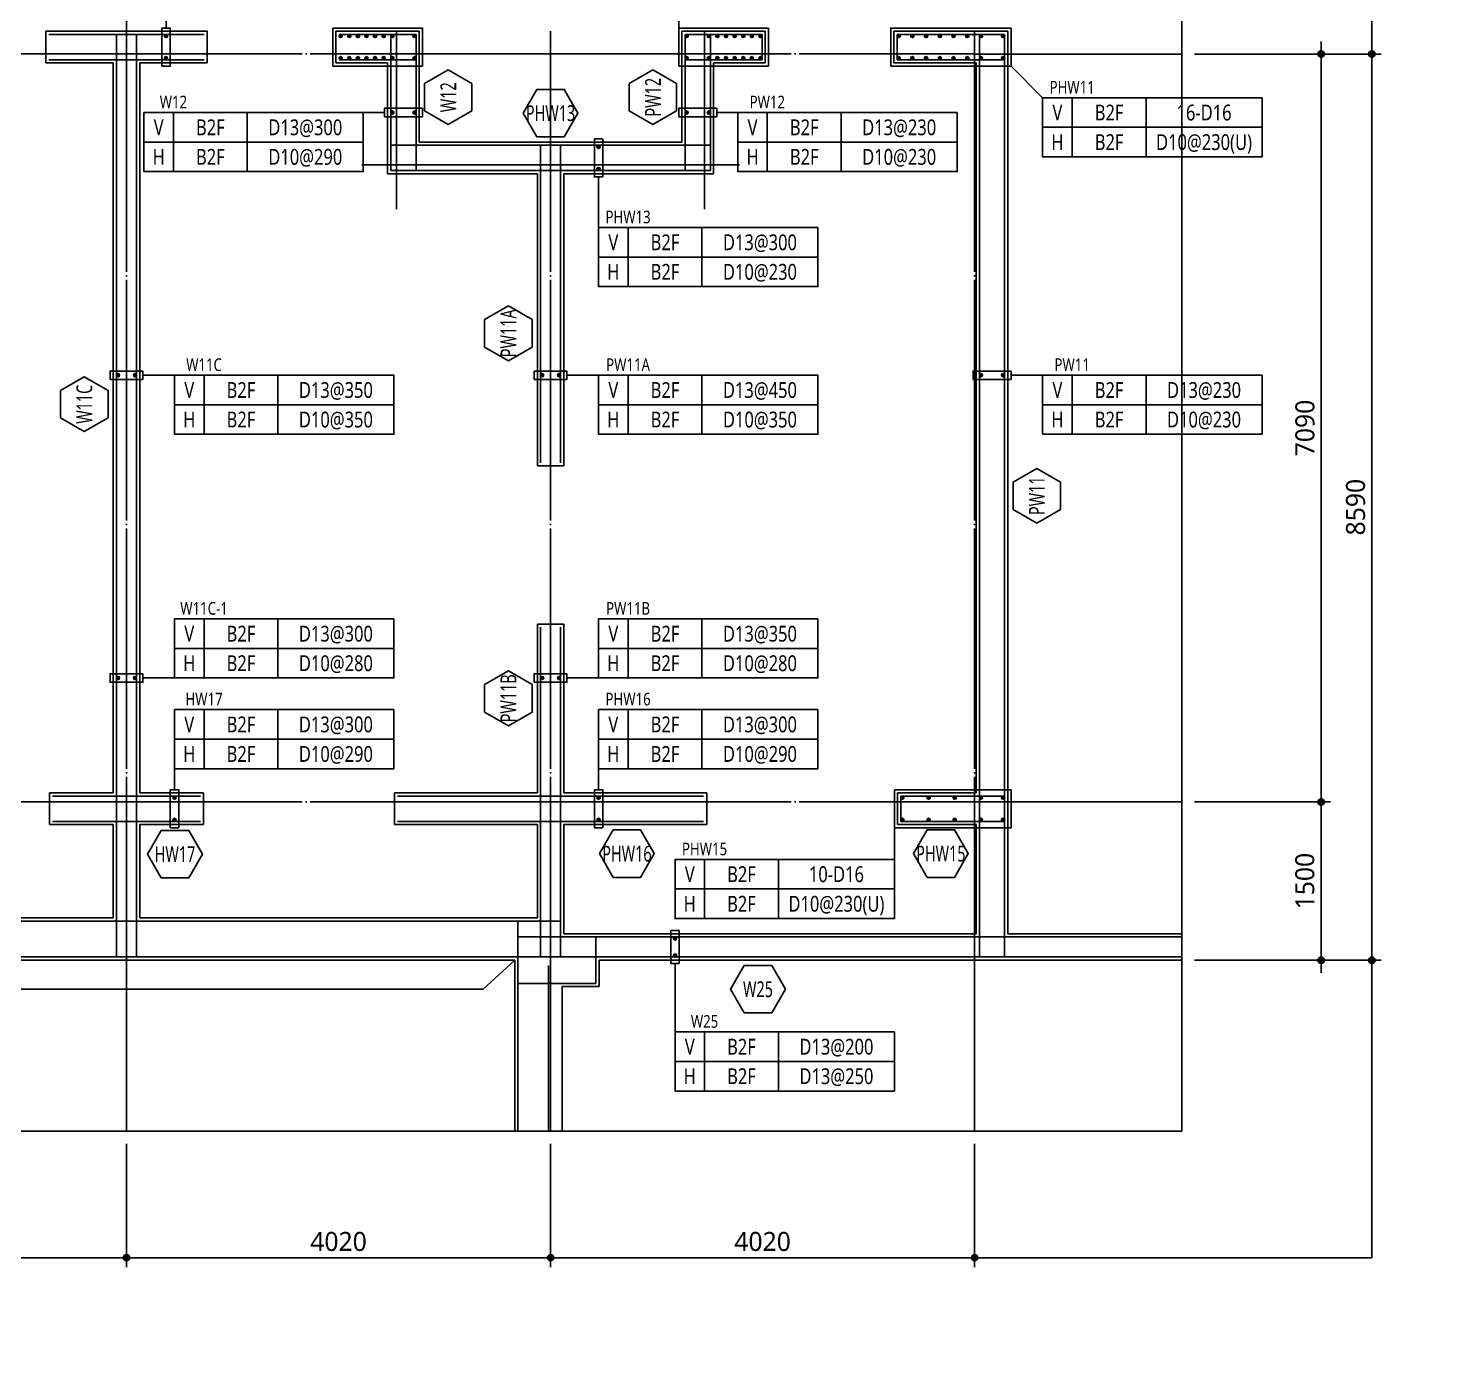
# Model space of a CAD drawing. Header units: millimetres. Extents: x 317501 to 814054, y -400799 to -14117.
# Drawn here: x 342548 to 355893, y -345417 to -332870 of the extents above; entities that cross this region are included whole.
import ezdxf
from ezdxf.enums import TextEntityAlignment as Align
from ezdxf.xclip import XClip

# ---------------------------------------------------------------- set-up
doc = ezdxf.new("R2010")
doc.units = ezdxf.units.MM
doc.header["$LTSCALE"] = 38
doc.header["$XCLIPFRAME"] = 0
doc.linetypes.add('CEN', pattern=[62, 60, -1, 0, -1])
doc.linetypes.add('XS-벽체$0$CEN', pattern=[62, 60, -1, 0, -1])
doc.layers.get('Defpoints').update_dxf_attribs({"color": 145})
for name, color, linetype in [('BAR', 2, 'Continuous'), ('BARR', 1, 'Continuous'), ('BOX', 7, 'Continuous'), ('CEN', 1, 'CEN'), ('DIM', 7, 'Continuous'), ('LEADER', 7, 'Continuous'), ('M', 7, 'Continuous'), ('NAME-W', 4, 'Continuous'), ('TEXT-배근', 3, 'Continuous'), ('XS-벽체$0$BAR', 3, 'Continuous'), ('XS-벽체$0$CEN', 1, 'XS-벽체$0$CEN'), ('XS-벽체$0$WALL', 4, 'Continuous')]:
    doc.layers.add(name, color=color, linetype=linetype)
doc.layers.add('DEFPOINT', color=144, linetype='Continuous', plot=False)
doc.styles.add('맑은고딕', font='malgun.ttf')
doc.dimstyles.new('DIM_60', dxfattribs={"dimscale": 60, "dimtxt": 3, "dimasz": 1, "dimexe": 1.5, "dimexo": 2, "dimgap": 1, "dimtad": 1, "dimdec": 0, "dimzin": 0, "dimdsep": 46, "dimtxsty": '맑은고딕', "dimblk1": 'DIMDOT', "dimblk2": 'DIMDOT', "dimsah": 1, "dimcen": 0.09, "dimdle": 2, "dimclrd": 7, "dimclre": 7, "dimclrt": 3, "dimadec": 0, "dimazin": 0, "dimtfac": 1, "dimtdec": 0, "dimtix": 1, "dimtmove": 2, "dimatfit": 3, "dimldrblk": 'DIMDOT', "dimfxl": 0, "dimtolj": 1, "dimtzin": 0, "dimarcsym": 0})

# ---------------------------------------------------------------- blocks, each defined once
blk = doc.blocks.new('XS-벽체', base_point=(1093553, 0))
at = {"layer": 'XS-벽체$0$BAR'}
for p, q in [((40976, 450313), (41711, 450313)), ((41616, 450313), (41616, 441568)), ((42446, 450313), (41711, 450313)), ((41806, 450313), (41806, 441568)), ((44456, 450313), (43726, 450313)), ((44216, 450313), (44216, 449023)), ((44456, 450313), (44456, 449023)), ((47006, 450313), (47736, 450313)), ((47006, 450313), (47006, 449023)), ((47246, 450313), (47246, 449023)), ((49016, 450313), (50036, 450313)), ((49796, 450313), (49796, 441568)), ((50036, 450313), (50036, 441568)), ((367867, 418097), (367867, 450208)), ((40976, 450073), (41711, 450073)), ((42446, 450073), (41711, 450073)), ((44456, 450073), (43726, 450073)), ((47006, 450073), (47736, 450073)), ((49016, 450073), (50036, 450073)), ((367677, 418097), (367677, 449938)), ((45731, 449263), (44216, 449263)), ((45636, 446253), (45636, 449263)), ((45731, 449263), (47246, 449263)), ((45826, 446253), (45826, 449263)), ((45731, 449023), (44216, 449023)), ((45731, 449023), (47246, 449023)), ((45636, 444693), (45636, 441568)), ((45826, 444693), (45826, 441568)), ((41711, 443093), (41011, 443093)), ((41711, 443093), (42411, 443093)), ((44281, 443093), (45731, 443093)), ((47181, 443093), (45731, 443093)), ((50036, 443093), (49051, 443093)), ((41711, 442853), (41011, 442853)), ((41711, 442853), (42411, 442853)), ((44281, 442853), (45731, 442853)), ((47181, 442853), (45731, 442853)), ((50036, 442853), (49051, 442853)), ((33401, 441908), (45826, 441908)), ((45421, 441908), (45421, 429669)), ((45421, 441758), (52066, 441758)), ((46161, 441318), (46161, 441758)), ((33401, 441568), (61261, 441568)), ((45711, 441488), (45711, 437838)), ((45421, 441318), (46161, 441318))]:
    blk.add_line(p, q, dxfattribs=at)
at = {"layer": 'XS-벽체$0$CEN'}
for p, q in [((41711, 450343), (41711, 441538)), ((41711, 450343), (41711, 441538)), ((44271, 450343), (44271, 448658)), ((45731, 450343), (45731, 441538)), ((45731, 450343), (45731, 441538)), ((47191, 450343), (47191, 448658)), ((49751, 450343), (49751, 441538)), ((37691, 450128), (41711, 450128)), ((45731, 450128), (41711, 450128)), ((45731, 450128), (49751, 450128)), ((45731, 449078), (43941, 449078)), ((45731, 449078), (47521, 449078)), ((37691, 443038), (41711, 443038)), ((45731, 443038), (41711, 443038)), ((45731, 443038), (49751, 443038))]:
    blk.add_line(p, q, dxfattribs=at)
at = {"layer": 'XS-벽체$0$WALL'}
for p, q in [((40946, 450343), (41711, 450343)), ((40946, 450343), (40946, 450043)), ((42476, 450343), (41711, 450343)), ((42476, 450343), (42476, 450043)), ((44486, 450343), (43696, 450343)), ((43696, 450343), (43696, 450043)), ((44486, 450343), (44486, 449293)), ((46976, 450343), (47766, 450343)), ((46976, 450343), (46976, 449293)), ((47766, 450343), (47766, 450043)), ((48986, 450343), (49766, 450343)), ((48986, 450343), (48986, 450043)), ((49766, 450343), (50066, 450343)), ((50066, 450343), (50066, 441788)), ((367897, 398288), (367897, 450238)), ((40946, 450043), (41586, 450043)), ((41586, 450043), (41586, 443123)), ((41836, 450043), (41836, 443123)), ((42476, 450043), (41836, 450043)), ((44186, 450043), (43696, 450043)), ((44186, 450043), (44186, 448993)), ((47276, 450043), (47766, 450043)), ((47276, 450043), (47276, 448993)), ((48986, 450043), (49766, 450043)), ((49766, 450043), (49766, 443123)), ((45731, 449293), (44486, 449293)), ((45731, 449293), (46976, 449293)), ((45606, 448993), (44186, 448993)), ((45606, 446223), (45606, 448993)), ((45856, 446223), (45856, 448993)), ((45856, 448993), (47276, 448993)), ((45606, 446223), (45731, 446223)), ((45856, 446223), (45731, 446223)), ((45606, 443123), (45606, 444723)), ((45606, 444723), (45731, 444723)), ((45856, 444723), (45731, 444723)), ((45856, 443123), (45856, 444723)), ((41586, 443123), (40981, 443123)), ((40981, 443123), (40981, 442823)), ((41836, 443123), (42441, 443123)), ((42441, 443123), (42441, 442823)), ((44251, 443123), (45606, 443123)), ((44251, 443123), (44251, 442823)), ((47211, 443123), (45856, 443123)), ((47211, 443123), (47211, 442823)), ((49766, 443123), (49021, 443123)), ((49021, 443123), (49021, 442823)), ((41586, 442823), (40981, 442823)), ((41586, 442823), (41586, 441938)), ((41836, 442823), (41836, 441938)), ((41836, 442823), (42441, 442823)), ((44251, 442823), (45606, 442823)), ((45606, 442823), (45606, 441938)), ((47211, 442823), (45856, 442823)), ((45856, 442823), (45856, 441788)), ((49766, 442823), (49021, 442823)), ((49766, 442823), (49766, 441788)), ((37816, 441938), (41586, 441938)), ((41836, 441938), (45606, 441938)), ((45856, 441788), (49766, 441788)), ((51866, 441788), (50066, 441788)), ((33771, 441538), (45391, 441538)), ((45391, 441538), (45391, 397938)), ((46191, 441288), (46191, 441538)), ((61041, 441538), (46191, 441538)), ((45841, 441288), (45841, 438138)), ((45841, 441288), (46191, 441288))]:
    blk.add_line(p, q, dxfattribs=at)
blk = doc.blocks.new('DIMDOT')
at = {"layer": 'DIM', "linetype": 'Continuous'}
blk.add_line((-2, 0), (2, 0), dxfattribs=at)
for radius in [0.5, 0.25]:
    blk.add_circle((0, 0), radius, dxfattribs=at)
blk = doc.blocks.new('*D922')
at = {"layer": 'Defpoints', "color": 0, "linetype": 'Continuous', "transparency": 16777216}
for p in [(347501, -343325), (351521, -343325), (351521, -344525)]:
    blk.add_point(p, dxfattribs=at)
at = {"layer": 'DIM', "color": 7, "linetype": 'Continuous', "lineweight": -2, "transparency": 16777216}
for p, q in [((347501, -343445), (347501, -344615)), ((351521, -343445), (351521, -344615)), ((347561, -344525), (351461, -344525))]:
    blk.add_line(p, q, dxfattribs=at)
at = {"layer": 'DIM', "color": 7, "linetype": 'Continuous', "lineweight": -2, "transparency": 16777216, "xscale": 60, "yscale": 60, "zscale": 60, "rotation": 180}
blk.add_blockref('DIMDOT', (347501, -344525), dxfattribs=at)
at = {"layer": 'DIM', "color": 7, "linetype": 'Continuous', "lineweight": -2, "transparency": 16777216, "xscale": 60, "yscale": 60, "zscale": 60}
blk.add_blockref('DIMDOT', (351521, -344525), dxfattribs=at)
at = {"layer": 'DIM', "color": 3, "linetype": 'Continuous', "transparency": 16777216, "insert": (349511, -344372), "char_height": 180, "attachment_point": 5, "style": '맑은고딕'}
blk.add_mtext('\\A1;4020', dxfattribs=at)
blk = doc.blocks.new('*D923')
at = {"layer": 'Defpoints', "color": 0, "linetype": 'Continuous', "transparency": 16777216}
for p in [(343481, -343325), (347501, -343325), (343481, -344525)]:
    blk.add_point(p, dxfattribs=at)
at = {"layer": 'DIM', "color": 7, "linetype": 'Continuous', "lineweight": -2, "transparency": 16777216}
for p, q in [((343481, -343445), (343481, -344615)), ((347501, -343445), (347501, -344615)), ((347441, -344525), (343541, -344525))]:
    blk.add_line(p, q, dxfattribs=at)
at = {"layer": 'DIM', "color": 7, "linetype": 'Continuous', "lineweight": -2, "transparency": 16777216, "xscale": 60, "yscale": 60, "zscale": 60, "rotation": 180}
blk.add_blockref('DIMDOT', (343481, -344525), dxfattribs=at)
at = {"layer": 'DIM', "color": 7, "linetype": 'Continuous', "lineweight": -2, "transparency": 16777216, "xscale": 60, "yscale": 60, "zscale": 60}
blk.add_blockref('DIMDOT', (347501, -344525), dxfattribs=at)
at = {"layer": 'DIM', "color": 3, "linetype": 'Continuous', "transparency": 16777216, "insert": (345491, -344372), "char_height": 180, "attachment_point": 5, "style": '맑은고딕'}
blk.add_mtext('\\A1;4020', dxfattribs=at)
blk = doc.blocks.new('*D925')
at = {"layer": 'Defpoints', "color": 0, "linetype": 'Continuous', "transparency": 16777216}
for p in [(339461, -343325), (343481, -343325), (343481, -344525)]:
    blk.add_point(p, dxfattribs=at)
at = {"layer": 'DIM', "color": 7, "linetype": 'Continuous', "lineweight": -2, "transparency": 16777216}
for p, q in [((339461, -343445), (339461, -344615)), ((343481, -343445), (343481, -344615)), ((339521, -344525), (343421, -344525))]:
    blk.add_line(p, q, dxfattribs=at)
at = {"layer": 'DIM', "color": 7, "linetype": 'Continuous', "lineweight": -2, "transparency": 16777216, "xscale": 60, "yscale": 60, "zscale": 60, "rotation": 180}
blk.add_blockref('DIMDOT', (339461, -344525), dxfattribs=at)
at = {"layer": 'DIM', "color": 7, "linetype": 'Continuous', "lineweight": -2, "transparency": 16777216, "xscale": 60, "yscale": 60, "zscale": 60}
blk.add_blockref('DIMDOT', (343481, -344525), dxfattribs=at)
at = {"layer": 'DIM', "color": 3, "linetype": 'Continuous', "transparency": 16777216, "insert": (341471, -344372), "char_height": 180, "attachment_point": 5, "style": '맑은고딕'}
blk.add_mtext('\\A1;4020', dxfattribs=at)
blk = doc.blocks.new('*D932')
at = {"layer": 'Defpoints', "color": 0, "linetype": 'Continuous', "transparency": 16777216}
for p in [(353486, -333115), (355286, -333115), (353486, -341705)]:
    blk.add_point(p, dxfattribs=at)
at = {"layer": 'DIM', "color": 7, "linetype": 'Continuous', "lineweight": -2, "transparency": 16777216}
for p, q in [((353606, -333115), (355376, -333115)), ((355286, -341645), (355286, -333175)), ((353606, -341705), (355376, -341705))]:
    blk.add_line(p, q, dxfattribs=at)
at = {"layer": 'DIM', "color": 7, "linetype": 'Continuous', "lineweight": -2, "transparency": 16777216, "xscale": 60, "yscale": 60, "zscale": 60}
for p, rotation in [((355286, -333115), 90), ((355286, -341705), 270)]:
    blk.add_blockref('DIMDOT', p, dxfattribs=dict(at, rotation=rotation))
at = {"layer": 'DIM', "color": 3, "linetype": 'Continuous', "transparency": 16777216, "insert": (355133, -337410), "char_height": 180, "attachment_point": 5, "rotation": 90, "style": '맑은고딕'}
blk.add_mtext('\\A1;8590', dxfattribs=at)
blk = doc.blocks.new('*D933')
at = {"layer": 'Defpoints', "color": 0, "linetype": 'Continuous', "transparency": 16777216}
for p in [(353486, -333115), (354806, -333115), (353486, -340205)]:
    blk.add_point(p, dxfattribs=at)
at = {"layer": 'DIM', "color": 7, "linetype": 'Continuous', "lineweight": -2, "transparency": 16777216}
for p, q in [((353606, -333115), (354896, -333115)), ((354806, -340145), (354806, -333175)), ((353606, -340205), (354896, -340205))]:
    blk.add_line(p, q, dxfattribs=at)
at = {"layer": 'DIM', "color": 7, "linetype": 'Continuous', "lineweight": -2, "transparency": 16777216, "xscale": 60, "yscale": 60, "zscale": 60}
for p, rotation in [((354806, -333115), 90), ((354806, -340205), 270)]:
    blk.add_blockref('DIMDOT', p, dxfattribs=dict(at, rotation=rotation))
at = {"layer": 'DIM', "color": 3, "linetype": 'Continuous', "transparency": 16777216, "insert": (354653, -336660), "char_height": 180, "attachment_point": 5, "rotation": 90, "style": '맑은고딕'}
blk.add_mtext('\\A1;7090', dxfattribs=at)
blk = doc.blocks.new('*D934')
at = {"layer": 'Defpoints', "color": 0, "linetype": 'Continuous', "transparency": 16777216}
for p in [(353486, -340205), (353486, -341705), (354806, -341705)]:
    blk.add_point(p, dxfattribs=at)
at = {"layer": 'DIM', "color": 7, "linetype": 'Continuous', "lineweight": -2, "transparency": 16777216}
for p, q in [((353606, -340205), (354896, -340205)), ((354806, -340265), (354806, -341645)), ((353606, -341705), (354896, -341705))]:
    blk.add_line(p, q, dxfattribs=at)
at = {"layer": 'DIM', "color": 7, "linetype": 'Continuous', "lineweight": -2, "transparency": 16777216, "xscale": 60, "yscale": 60, "zscale": 60}
for p, rotation in [((354806, -340205), 90), ((354806, -341705), 270)]:
    blk.add_blockref('DIMDOT', p, dxfattribs=dict(at, rotation=rotation))
at = {"layer": 'DIM', "color": 3, "linetype": 'Continuous', "transparency": 16777216, "insert": (354652, -340955), "char_height": 180, "attachment_point": 5, "rotation": 90, "style": '맑은고딕'}
blk.add_mtext('\\A1;1500', dxfattribs=at)
blk = doc.blocks.new('*D1033')
at = {"layer": 'Defpoints', "color": 0, "linetype": 'Continuous', "transparency": 16777216}
for p in [(353486, -328600), (353486, -333115), (355286, -333115)]:
    blk.add_point(p, dxfattribs=at)
at = {"layer": 'DIM', "color": 7, "linetype": 'Continuous', "lineweight": -2, "transparency": 16777216}
for p, q in [((353606, -328600), (355376, -328600)), ((355286, -328660), (355286, -333055)), ((353606, -333115), (355376, -333115))]:
    blk.add_line(p, q, dxfattribs=at)
at = {"layer": 'DIM', "color": 7, "linetype": 'Continuous', "lineweight": -2, "transparency": 16777216, "xscale": 60, "yscale": 60, "zscale": 60}
for p, rotation in [((355286, -328600), 90), ((355286, -333115), 270)]:
    blk.add_blockref('DIMDOT', p, dxfattribs=dict(at, rotation=rotation))
at = {"layer": 'DIM', "color": 3, "linetype": 'Continuous', "transparency": 16777216, "insert": (355132, -330857), "char_height": 180, "attachment_point": 5, "rotation": 90, "style": '맑은고딕'}
blk.add_mtext('\\A1;4515', dxfattribs=at)
blk = doc.blocks.new('BAR')
at = {"layer": 'BARR'}
h = blk.add_hatch(color=256, dxfattribs=at)
edge = h.paths.add_edge_path()
edge.add_arc((0, 0), 15, 0, 360)
blk.add_circle((0, 0), 15, dxfattribs=at)

msp = doc.modelspace()

# ---------------------------------------------------------------- linework, layer by layer
at = {"layer": 'BAR'}
for p, q in [((349505.9, -333169.6), (349505.9, -332929.6)), ((350785.9, -333169.6), (350785.9, -332929.6)), ((350820.9, -340149.6), (350820.9, -340389.6))]:
    msp.add_line(p, q, dxfattribs=at)
at = {"layer": 'BOX'}
for points in [[(352445.9, -333529.6), (352445.9, -333809.6), (352165.9, -333809.6), (352165.9, -333529.6)], [(353145.9, -333529.6), (353145.9, -333809.6), (352445.9, -333809.6), (352445.9, -333529.6)], [(354245.9, -333529.6), (354245.9, -333809.6), (353145.9, -333809.6), (353145.9, -333529.6)], [(343925.9, -333669.6), (343925.9, -333949.6), (343645.9, -333949.6), (343645.9, -333669.6)], [(344625.9, -333669.6), (344625.9, -333949.6), (343925.9, -333949.6), (343925.9, -333669.6)], [(345725.9, -333669.6), (345725.9, -333949.6), (344625.9, -333949.6), (344625.9, -333669.6)], [(349555.9, -333669.6), (349555.9, -333949.6), (349275.9, -333949.6), (349275.9, -333669.6)], [(350255.9, -333669.6), (350255.9, -333949.6), (349555.9, -333949.6), (349555.9, -333669.6)], [(351355.9, -333669.6), (351355.9, -333949.6), (350255.9, -333949.6), (350255.9, -333669.6)], [(352445.9, -333809.6), (352445.9, -334089.6), (352165.9, -334089.6), (352165.9, -333809.6)], [(353145.9, -333809.6), (353145.9, -334089.6), (352445.9, -334089.6), (352445.9, -333809.6)], [(354245.9, -333809.6), (354245.9, -334089.6), (353145.9, -334089.6), (353145.9, -333809.6)], [(343925.9, -333949.6), (343925.9, -334229.6), (343645.9, -334229.6), (343645.9, -333949.6)], [(344625.9, -333949.6), (344625.9, -334229.6), (343925.9, -334229.6), (343925.9, -333949.6)], [(345725.9, -333949.6), (345725.9, -334229.6), (344625.9, -334229.6), (344625.9, -333949.6)], [(349555.9, -333949.6), (349555.9, -334229.6), (349275.9, -334229.6), (349275.9, -333949.6)], [(350255.9, -333949.6), (350255.9, -334229.6), (349555.9, -334229.6), (349555.9, -333949.6)], [(351355.9, -333949.6), (351355.9, -334229.6), (350255.9, -334229.6), (350255.9, -333949.6)], [(348235.9, -334759.6), (348235.9, -335039.6), (347955.9, -335039.6), (347955.9, -334759.6)], [(348935.9, -334759.6), (348935.9, -335039.6), (348235.9, -335039.6), (348235.9, -334759.6)], [(350035.9, -334759.6), (350035.9, -335039.6), (348935.9, -335039.6), (348935.9, -334759.6)], [(348235.9, -335039.6), (348235.9, -335319.6), (347955.9, -335319.6), (347955.9, -335039.6)], [(348935.9, -335039.6), (348935.9, -335319.6), (348235.9, -335319.6), (348235.9, -335039.6)], [(350035.9, -335039.6), (350035.9, -335319.6), (348935.9, -335319.6), (348935.9, -335039.6)], [(344215.9, -336159.6), (344215.9, -336439.6), (343935.9, -336439.6), (343935.9, -336159.6)], [(344915.9, -336159.6), (344915.9, -336439.6), (344215.9, -336439.6), (344215.9, -336159.6)], [(346015.9, -336159.6), (346015.9, -336439.6), (344915.9, -336439.6), (344915.9, -336159.6)], [(348235.9, -336159.6), (348235.9, -336439.6), (347955.9, -336439.6), (347955.9, -336159.6)], [(348935.9, -336159.6), (348935.9, -336439.6), (348235.9, -336439.6), (348235.9, -336159.6)], [(350035.9, -336159.6), (350035.9, -336439.6), (348935.9, -336439.6), (348935.9, -336159.6)], [(352445.9, -336159.6), (352445.9, -336439.6), (352165.9, -336439.6), (352165.9, -336159.6)], [(353145.9, -336159.6), (353145.9, -336439.6), (352445.9, -336439.6), (352445.9, -336159.6)], [(354245.9, -336159.6), (354245.9, -336439.6), (353145.9, -336439.6), (353145.9, -336159.6)], [(344215.9, -336439.6), (344215.9, -336719.6), (343935.9, -336719.6), (343935.9, -336439.6)], [(344915.9, -336439.6), (344915.9, -336719.6), (344215.9, -336719.6), (344215.9, -336439.6)], [(346015.9, -336439.6), (346015.9, -336719.6), (344915.9, -336719.6), (344915.9, -336439.6)], [(348235.9, -336439.6), (348235.9, -336719.6), (347955.9, -336719.6), (347955.9, -336439.6)], [(348935.9, -336439.6), (348935.9, -336719.6), (348235.9, -336719.6), (348235.9, -336439.6)], [(350035.9, -336439.6), (350035.9, -336719.6), (348935.9, -336719.6), (348935.9, -336439.6)], [(352445.9, -336439.6), (352445.9, -336719.6), (352165.9, -336719.6), (352165.9, -336439.6)], [(353145.9, -336439.6), (353145.9, -336719.6), (352445.9, -336719.6), (352445.9, -336439.6)], [(354245.9, -336439.6), (354245.9, -336719.6), (353145.9, -336719.6), (353145.9, -336439.6)], [(344215.9, -338469.6), (344215.9, -338749.6), (343935.9, -338749.6), (343935.9, -338469.6)], [(344915.9, -338469.6), (344915.9, -338749.6), (344215.9, -338749.6), (344215.9, -338469.6)], [(346015.9, -338469.6), (346015.9, -338749.6), (344915.9, -338749.6), (344915.9, -338469.6)], [(348235.9, -338469.6), (348235.9, -338749.6), (347955.9, -338749.6), (347955.9, -338469.6)], [(348935.9, -338469.6), (348935.9, -338749.6), (348235.9, -338749.6), (348235.9, -338469.6)], [(350035.9, -338469.6), (350035.9, -338749.6), (348935.9, -338749.6), (348935.9, -338469.6)], [(344215.9, -338749.6), (344215.9, -339029.6), (343935.9, -339029.6), (343935.9, -338749.6)], [(344915.9, -338749.6), (344915.9, -339029.6), (344215.9, -339029.6), (344215.9, -338749.6)], [(346015.9, -338749.6), (346015.9, -339029.6), (344915.9, -339029.6), (344915.9, -338749.6)], [(348235.9, -338749.6), (348235.9, -339029.6), (347955.9, -339029.6), (347955.9, -338749.6)], [(348935.9, -338749.6), (348935.9, -339029.6), (348235.9, -339029.6), (348235.9, -338749.6)], [(350035.9, -338749.6), (350035.9, -339029.6), (348935.9, -339029.6), (348935.9, -338749.6)], [(344215.9, -339329.6), (344215.9, -339609.6), (343935.9, -339609.6), (343935.9, -339329.6)], [(344915.9, -339329.6), (344915.9, -339609.6), (344215.9, -339609.6), (344215.9, -339329.6)], [(346015.9, -339329.6), (346015.9, -339609.6), (344915.9, -339609.6), (344915.9, -339329.6)], [(348235.9, -339329.6), (348235.9, -339609.6), (347955.9, -339609.6), (347955.9, -339329.6)], [(348935.9, -339329.6), (348935.9, -339609.6), (348235.9, -339609.6), (348235.9, -339329.6)], [(350035.9, -339329.6), (350035.9, -339609.6), (348935.9, -339609.6), (348935.9, -339329.6)], [(344215.9, -339609.6), (344215.9, -339889.6), (343935.9, -339889.6), (343935.9, -339609.6)], [(344915.9, -339609.6), (344915.9, -339889.6), (344215.9, -339889.6), (344215.9, -339609.6)], [(346015.9, -339609.6), (346015.9, -339889.6), (344915.9, -339889.6), (344915.9, -339609.6)], [(348235.9, -339609.6), (348235.9, -339889.6), (347955.9, -339889.6), (347955.9, -339609.6)], [(348935.9, -339609.6), (348935.9, -339889.6), (348235.9, -339889.6), (348235.9, -339609.6)], [(350035.9, -339609.6), (350035.9, -339889.6), (348935.9, -339889.6), (348935.9, -339609.6)], [(348960.9, -340749.6), (348960.9, -341029.6), (348680.9, -341029.6), (348680.9, -340749.6)], [(349660.9, -340749.6), (349660.9, -341029.6), (348960.9, -341029.6), (348960.9, -340749.6)], [(350760.9, -340749.6), (350760.9, -341029.6), (349660.9, -341029.6), (349660.9, -340749.6)], [(348960.9, -341029.6), (348960.9, -341309.6), (348680.9, -341309.6), (348680.9, -341029.6)], [(349660.9, -341029.6), (349660.9, -341309.6), (348960.9, -341309.6), (348960.9, -341029.6)], [(350760.9, -341029.6), (350760.9, -341309.6), (349660.9, -341309.6), (349660.9, -341029.6)], [(348960.9, -342384.6), (348960.9, -342664.6), (348680.9, -342664.6), (348680.9, -342384.6)], [(349660.9, -342384.6), (349660.9, -342664.6), (348960.9, -342664.6), (348960.9, -342384.6)], [(350760.9, -342384.6), (350760.9, -342664.6), (349660.9, -342664.6), (349660.9, -342384.6)], [(348960.9, -342664.6), (348960.9, -342944.6), (348680.9, -342944.6), (348680.9, -342664.6)], [(349660.9, -342664.6), (349660.9, -342944.6), (348960.9, -342944.6), (348960.9, -342664.6)], [(350760.9, -342664.6), (350760.9, -342944.6), (349660.9, -342944.6), (349660.9, -342664.6)]]:
    msp.add_lwpolyline(points, close=True, dxfattribs=at)
at = {"layer": 'CEN'}
for p, q in [((343480.9, -332899.6), (343480.9, -321899.6)), ((351520.9, -333114.6), (353485.9, -333114.6)), ((351520.9, -340204.6), (353485.9, -340204.6)), ((343480.9, -341704.6), (343480.9, -343324.6)), ((347500.9, -341704.6), (347500.9, -343324.6)), ((351520.9, -341704.6), (351520.9, -343324.6))]:
    msp.add_line(p, q, dxfattribs=at)
at = {"layer": 'DEFPOINT'}
for points in [[(320060.9, -320699.6), (355285.9, -320699.6), (355285.9, -344524.6), (320060.9, -344524.6)], [(321860.9, -321899.6), (353485.9, -321899.6), (353485.9, -343324.6), (321860.9, -343324.6)]]:
    msp.add_lwpolyline(points, close=True, dxfattribs=at)
at = {"layer": 'LEADER'}
for p, q in [((343855.9, -332869.6), (343855.9, -332369.6)), ((348715.9, -332869.6), (348715.9, -332319.6)), ((352165.9, -333529.6), (351865.9, -333229.6)), ((345925.9, -333669.6), (345725.9, -333669.6)), ((349075.9, -333669.6), (349275.9, -333669.6)), ((347955.9, -334279.6), (347955.9, -334759.6)), ((343935.9, -336159.6), (343635.9, -336159.6)), ((347955.9, -336159.6), (347655.9, -336159.6)), ((352165.9, -336159.6), (351865.9, -336159.6)), ((343935.9, -339029.6), (343635.9, -339029.6)), ((347955.9, -339029.6), (347655.9, -339029.6)), ((343935.9, -339889.6), (343935.9, -340089.6)), ((347955.9, -339889.6), (347955.9, -340089.6)), ((350760.9, -340749.6), (350760.9, -340449.6)), ((348680.9, -342384.6), (348680.9, -341734.6))]:
    msp.add_line(p, q, dxfattribs=at)
for points in [[(343815.9, -333229.6), (343895.9, -333229.6), (343895.9, -332869.6), (343815.9, -332869.6)], [(345435.9, -332869.6), (346285.9, -332869.6), (346285.9, -333229.6), (345435.9, -333229.6)], [(349565.9, -332869.6), (348715.9, -332869.6), (348715.9, -333229.6), (349565.9, -333229.6)], [(351865.9, -332869.6), (350725.9, -332869.6), (350725.9, -333229.6), (351865.9, -333229.6)], [(346285.9, -333709.6), (346285.9, -333629.6), (345925.9, -333629.6), (345925.9, -333709.6)], [(348715.9, -333709.6), (348715.9, -333629.6), (349075.9, -333629.6), (349075.9, -333709.6)], [(347995.9, -334279.6), (347915.9, -334279.6), (347915.9, -333919.6), (347995.9, -333919.6)], [(343635.9, -336119.6), (343635.9, -336199.6), (343325.9, -336199.6), (343325.9, -336119.6)], [(347655.9, -336119.6), (347655.9, -336199.6), (347345.9, -336199.6), (347345.9, -336119.6)], [(351865.9, -336119.6), (351865.9, -336199.6), (351505.9, -336199.6), (351505.9, -336119.6)], [(343635.9, -338989.6), (343635.9, -339069.6), (343325.9, -339069.6), (343325.9, -338989.6)], [(347655.9, -338989.6), (347655.9, -339069.6), (347345.9, -339069.6), (347345.9, -338989.6)], [(343975.9, -340089.6), (343895.9, -340089.6), (343895.9, -340449.6), (343975.9, -340449.6)], [(347995.9, -340089.6), (347915.9, -340089.6), (347915.9, -340449.6), (347995.9, -340449.6)], [(350760.9, -340089.6), (351865.9, -340089.6), (351865.9, -340449.6), (350760.9, -340449.6)], [(348720.9, -341734.6), (348640.9, -341734.6), (348640.9, -341424.6), (348720.9, -341424.6)]]:
    msp.add_lwpolyline(points, close=True, dxfattribs=at)
msp.add_lwpolyline([(347160.9, -341704.6), (346860.9, -341979.6), (341610.7, -341979.6)], dxfattribs=at)
at = {"layer": 'M'}
for points in [[(346755.9, -333654.5), (346530.9, -333784.4), (346305.9, -333654.5), (346305.9, -333394.7), (346530.9, -333264.8), (346755.9, -333394.7)], [(348695.9, -333654.5), (348470.9, -333784.4), (348245.9, -333654.5), (348245.9, -333394.7), (348470.9, -333264.8), (348695.9, -333394.7)], [(347371, -333899.6), (347241.1, -333674.6), (347371, -333449.6), (347630.8, -333449.6), (347760.7, -333674.6), (347630.8, -333899.6)], [(347325.9, -335892), (347100.9, -336021.9), (346875.9, -335892), (346875.9, -335632.2), (347100.9, -335502.3), (347325.9, -335632.2)], [(343305.9, -336564.5), (343080.9, -336694.4), (342855.9, -336564.5), (342855.9, -336304.7), (343080.9, -336174.8), (343305.9, -336304.7)], [(352335.9, -337432), (352110.9, -337561.9), (351885.9, -337432), (351885.9, -337172.2), (352110.9, -337042.3), (352335.9, -337172.2)], [(347325.9, -339352), (347100.9, -339481.9), (346875.9, -339352), (346875.9, -339092.2), (347100.9, -338962.3), (347325.9, -339092.2)], [(343810.8, -340924.6), (343680.9, -340699.6), (343810.8, -340474.6), (344070.7, -340474.6), (344200.6, -340699.6), (344070.7, -340924.6)], [(348094.9, -340919.6), (347965, -340694.6), (348094.9, -340469.6), (348354.7, -340469.6), (348484.6, -340694.6), (348354.7, -340919.6)], [(351071, -340919.6), (350941.1, -340694.6), (351071, -340469.6), (351330.8, -340469.6), (351460.7, -340694.6), (351330.8, -340919.6)], [(349337.4, -342204.6), (349207.5, -341979.6), (349337.4, -341754.6), (349597.2, -341754.6), (349727.1, -341979.6), (349597.2, -342204.6)]]:
    msp.add_lwpolyline(points, close=True, dxfattribs=at)

# ---------------------------------------------------------------- block references
ref = msp.add_blockref('XS-벽체', (1395322.8, -783242.1))
XClip(ref).set_block_clipping_path([(20090.6265650072, 439917.5453104111), (51715.6265649986, 461342.5453104091)])
ref = msp.add_blockref('XS-벽체', (-63956.6, -1065810.3), dxfattribs=dict(rotation=270))
XClip(ref).set_block_clipping_path([(355331.8382743184, 440397.5453104071), (369896.8382743168, 470357.5453103984)])
at = {"layer": 'BARR', "xscale": -1}
for p, rotation in [((343855.9, -332944.6), 89.9999999999964), ((348790.9, -332944.6), 270.0000000000026), ((349000.9, -332944.6), 270.0000000000026), ((349082.6, -332944.6), 270.0000000000026), ((349164.3, -332944.6), 270.0000000000026), ((349245.9, -332944.6), 270.0000000000026), ((349327.6, -332944.6), 270.0000000000026), ((349409.3, -332944.6), 270.0000000000026), ((349490.9, -332944.6), 270.0000000000026), ((350930.9, -332944.6), 270.0000000000026), ((351060.9, -332944.6), 270.0000000000026), ((351190.9, -332944.6), 270.0000000000026), ((351320.9, -332944.6), 270.0000000000026), ((351450.9, -332944.6), 270.0000000000026), ((351580.9, -332944.6), 270.0000000000026), ((351790.9, -332944.6), 270.0000000000026), ((343855.9, -333154.6), 89.9999999999964), ((348790.9, -333154.6), 270.0000000000026), ((349000.9, -333154.6), 270.0000000000026), ((349082.6, -333154.6), 270.0000000000026), ((349164.3, -333154.6), 270.0000000000026), ((349245.9, -333154.6), 270.0000000000026), ((349327.6, -333154.6), 270.0000000000026), ((349409.3, -333154.6), 270.0000000000026), ((349490.9, -333154.6), 270.0000000000026), ((350930.9, -333154.6), 270.0000000000026), ((351060.9, -333154.6), 270.0000000000026), ((351190.9, -333154.6), 270.0000000000026), ((351320.9, -333154.6), 270.0000000000026), ((351450.9, -333154.6), 270.0000000000026), ((351580.9, -333154.6), 270.0000000000026), ((351790.9, -333154.6), 270.0000000000026), ((346000.9, -333669.6), 180), ((346210.9, -333669.6), 180), ((343935.9, -340164.6), 270.0000000000006), ((347955.9, -340164.6), 270.0000000000006), ((350835.9, -340164.6), 269.9999999999949), ((351084.3, -340164.6), 269.9999999999949), ((351332.6, -340164.6), 269.9999999999949), ((351580.9, -340164.6), 269.9999999999949), ((351790.9, -340164.6), 269.9999999999949), ((343935.9, -340374.6), 270.0000000000006), ((347955.9, -340374.6), 270.0000000000006), ((350835.9, -340374.6), 269.9999999999949), ((351084.3, -340374.6), 269.9999999999949), ((351332.6, -340374.6), 269.9999999999949), ((351580.9, -340374.6), 269.9999999999949), ((351790.9, -340374.6), 269.9999999999949)]:
    msp.add_blockref('BAR', p, dxfattribs=dict(at, rotation=rotation))
at = {"layer": 'BARR'}
for p, rotation in [((345510.9, -332944.6), 89.99999999999736), ((345592.6, -332944.6), 89.99999999999736), ((345674.3, -332944.6), 89.99999999999736), ((345755.9, -332944.6), 89.99999999999736), ((345837.6, -332944.6), 89.99999999999736), ((345919.3, -332944.6), 89.99999999999736), ((346000.9, -332944.6), 89.99999999999736), ((346210.9, -332944.6), 89.99999999999736), ((350800.9, -332944.6), 89.99999999999739), ((345510.9, -333154.6), 89.99999999999736), ((345592.6, -333154.6), 89.99999999999736), ((345674.3, -333154.6), 89.99999999999736), ((345755.9, -333154.6), 89.99999999999736), ((345837.6, -333154.6), 89.99999999999736), ((345919.3, -333154.6), 89.99999999999736), ((346000.9, -333154.6), 89.99999999999736), ((346210.9, -333154.6), 89.99999999999736), ((350800.9, -333154.6), 89.99999999999739), ((348790.9, -333669.6), 180), ((349000.9, -333669.6), 180), ((347955.9, -333994.6), 269.9999999999993), ((347955.9, -334204.6), 269.9999999999993), ((348680.9, -341499.6), 269.9999999999994), ((348680.9, -341659.6), 269.9999999999994)]:
    msp.add_blockref('BAR', p, dxfattribs=dict(at, rotation=rotation))
for p in [(343400.9, -336159.6), (343560.9, -336159.6), (347420.9, -336159.6), (347580.9, -336159.6), (351580.9, -336159.6), (351790.9, -336159.6), (343400.9, -339029.6), (343560.9, -339029.6), (347420.9, -339029.6), (347580.9, -339029.6)]:
    msp.add_blockref('BAR', p, dxfattribs=at)

# ---------------------------------------------------------------- texts
at = {"layer": 'NAME-W', "style": '맑은고딕', "width": 0.7}
for s, p in [('PW12', (348470.9, -333524.6)), ('W12', (346530.9, -333524.6)), ('PW11A', (347100.9, -335762.1)), ('W11C', (343080.9, -336434.6)), ('PW11', (352110.9, -337302.1)), ('PW11B', (347100.9, -339222.1))]:
    msp.add_text(s, height=150, rotation=90, dxfattribs=at).set_placement(p, align=Align.MIDDLE)
for s, p in [('PHW13', (347500.9, -333674.6)), ('HW17', (343940.7, -340699.6)), ('PHW16', (348224.8, -340694.6)), ('PHW15', (351200.9, -340694.6)), ('W25', (349467.3, -341979.6))]:
    msp.add_text(s, height=150, dxfattribs=at).set_placement(p, align=Align.MIDDLE)
at = {"layer": 'TEXT-배근', "color": 2, "style": '맑은고딕', "width": 0.8}
for s, p in [('PHW11', (352445.9, -333429.6)), ('W12', (343925.9, -333569.6)), ('PW12', (349555.9, -333569.6)), ('PHW13', (348235.9, -334659.6)), ('W11C', (344215.9, -336059.6)), ('PW11A', (348235.9, -336059.6)), ('PW11', (352445.9, -336059.6)), ('W11C-1', (344215.9, -338369.6)), ('PW11B', (348235.9, -338369.6)), ('HW17', (344215.9, -339229.6)), ('PHW16', (348235.9, -339229.6)), ('PHW15', (348960.9, -340649.6)), ('W25', (348960.9, -342284.6))]:
    msp.add_text(s, height=120, dxfattribs=at).set_placement(p, align=Align.MIDDLE_CENTER)
at = {"layer": 'TEXT-배근', "style": '맑은고딕', "width": 0.8}
for s, p in [('V', (352305.9, -333669.6)), ('B2F', (352795.9, -333669.6)), ('16-D16', (353695.9, -333669.6)), ('V', (343785.9, -333809.6)), ('B2F', (344275.9, -333809.6)), ('D13@300', (345175.9, -333809.6)), ('V', (349415.9, -333809.6)), ('B2F', (349905.9, -333809.6)), ('D13@230', (350805.9, -333809.6)), ('H', (352305.9, -333949.6)), ('B2F', (352795.9, -333949.6)), ('D10@230(U)', (353695.9, -333949.6)), ('H', (343785.9, -334089.6)), ('B2F', (344275.9, -334089.6)), ('D10@290', (345175.9, -334089.6)), ('H', (349415.9, -334089.6)), ('B2F', (349905.9, -334089.6)), ('D10@230', (350805.9, -334089.6)), ('V', (348095.9, -334899.6)), ('B2F', (348585.9, -334899.6)), ('D13@300', (349485.9, -334899.6)), ('H', (348095.9, -335179.6)), ('B2F', (348585.9, -335179.6)), ('D10@230', (349485.9, -335179.6)), ('V', (344075.9, -336299.6)), ('B2F', (344565.9, -336299.6)), ('D13@350', (345465.9, -336299.6)), ('V', (348095.9, -336299.6)), ('B2F', (348585.9, -336299.6)), ('D13@450', (349485.9, -336299.6)), ('V', (352305.9, -336299.6)), ('B2F', (352795.9, -336299.6)), ('D13@230', (353695.9, -336299.6)), ('H', (344075.9, -336579.6)), ('B2F', (344565.9, -336579.6)), ('D10@350', (345465.9, -336579.6)), ('H', (348095.9, -336579.6)), ('B2F', (348585.9, -336579.6)), ('D10@350', (349485.9, -336579.6)), ('H', (352305.9, -336579.6)), ('B2F', (352795.9, -336579.6)), ('D10@230', (353695.9, -336579.6)), ('V', (344075.9, -338609.6)), ('B2F', (344565.9, -338609.6)), ('D13@300', (345465.9, -338609.6)), ('V', (348095.9, -338609.6)), ('B2F', (348585.9, -338609.6)), ('D13@350', (349485.9, -338609.6)), ('H', (344075.9, -338889.6)), ('B2F', (344565.9, -338889.6)), ('D10@280', (345465.9, -338889.6)), ('H', (348095.9, -338889.6)), ('B2F', (348585.9, -338889.6)), ('D10@280', (349485.9, -338889.6)), ('V', (344075.9, -339469.6)), ('B2F', (344565.9, -339469.6)), ('D13@300', (345465.9, -339469.6)), ('V', (348095.9, -339469.6)), ('B2F', (348585.9, -339469.6)), ('D13@300', (349485.9, -339469.6)), ('H', (344075.9, -339749.6)), ('B2F', (344565.9, -339749.6)), ('D10@290', (345465.9, -339749.6)), ('H', (348095.9, -339749.6)), ('B2F', (348585.9, -339749.6)), ('D10@290', (349485.9, -339749.6)), ('V', (348820.9, -340889.6)), ('B2F', (349310.9, -340889.6)), ('10-D16', (350210.9, -340889.6)), ('H', (348820.9, -341169.6)), ('B2F', (349310.9, -341169.6)), ('D10@230(U)', (350210.9, -341169.6)), ('V', (348820.9, -342524.6)), ('B2F', (349310.9, -342524.6)), ('D13@200', (350210.9, -342524.6)), ('H', (348820.9, -342804.6)), ('B2F', (349310.9, -342804.6)), ('D13@250', (350210.9, -342804.6))]:
    msp.add_text(s, height=150, dxfattribs=at).set_placement(p, align=Align.MIDDLE_CENTER)

# ---------------------------------------------------------------- dimensions: what is measured, and where the dimension line sits
at = {"layer": 'DIM', "linetype": 'Continuous'}
for base, p1, p2, angle, picture, middle in [((355285.9, -333114.6), (353485.9, -328599.6), (353485.9, -333114.6), 270, '*D1033', (355132.4, -330857.1)), ((355285.9, -333114.6), (353485.9, -341704.6), (353485.9, -333114.6), 90, '*D932', (355132.9, -337409.6)), ((354805.9, -333114.6), (353485.9, -340204.6), (353485.9, -333114.6), 90, '*D933', (354652.9, -336659.6)), ((354805.9, -341704.6), (353485.9, -340204.6), (353485.9, -341704.6), 270, '*D934', (354652.4, -340954.6)), ((343480.9, -344524.6), (347500.9, -343324.6), (343480.9, -343324.6), 180, '*D923', (345490.9, -344371.6))]:
    dim = msp.add_linear_dim(base=base, p1=p1, p2=p2, angle=angle, dimstyle='DIM_60', dxfattribs=at)
    dim.commit()
    dim.dimension.update_dxf_attribs({"geometry": picture, "text_midpoint": middle})
for base, p1, p2, picture, middle in [((343480.9, -344524.6), (339460.9, -343324.6), (343480.9, -343324.6), '*D925', (341470.9, -344371.6)), ((351520.9, -344524.6), (347500.9, -343324.6), (351520.9, -343324.6), '*D922', (349510.9, -344371.6))]:
    dim = msp.add_linear_dim(base=base, p1=p1, p2=p2, dimstyle='DIM_60', dxfattribs=at)
    dim.commit()
    dim.dimension.update_dxf_attribs({"geometry": picture, "text_midpoint": middle})

doc.saveas('drawing.dxf')
